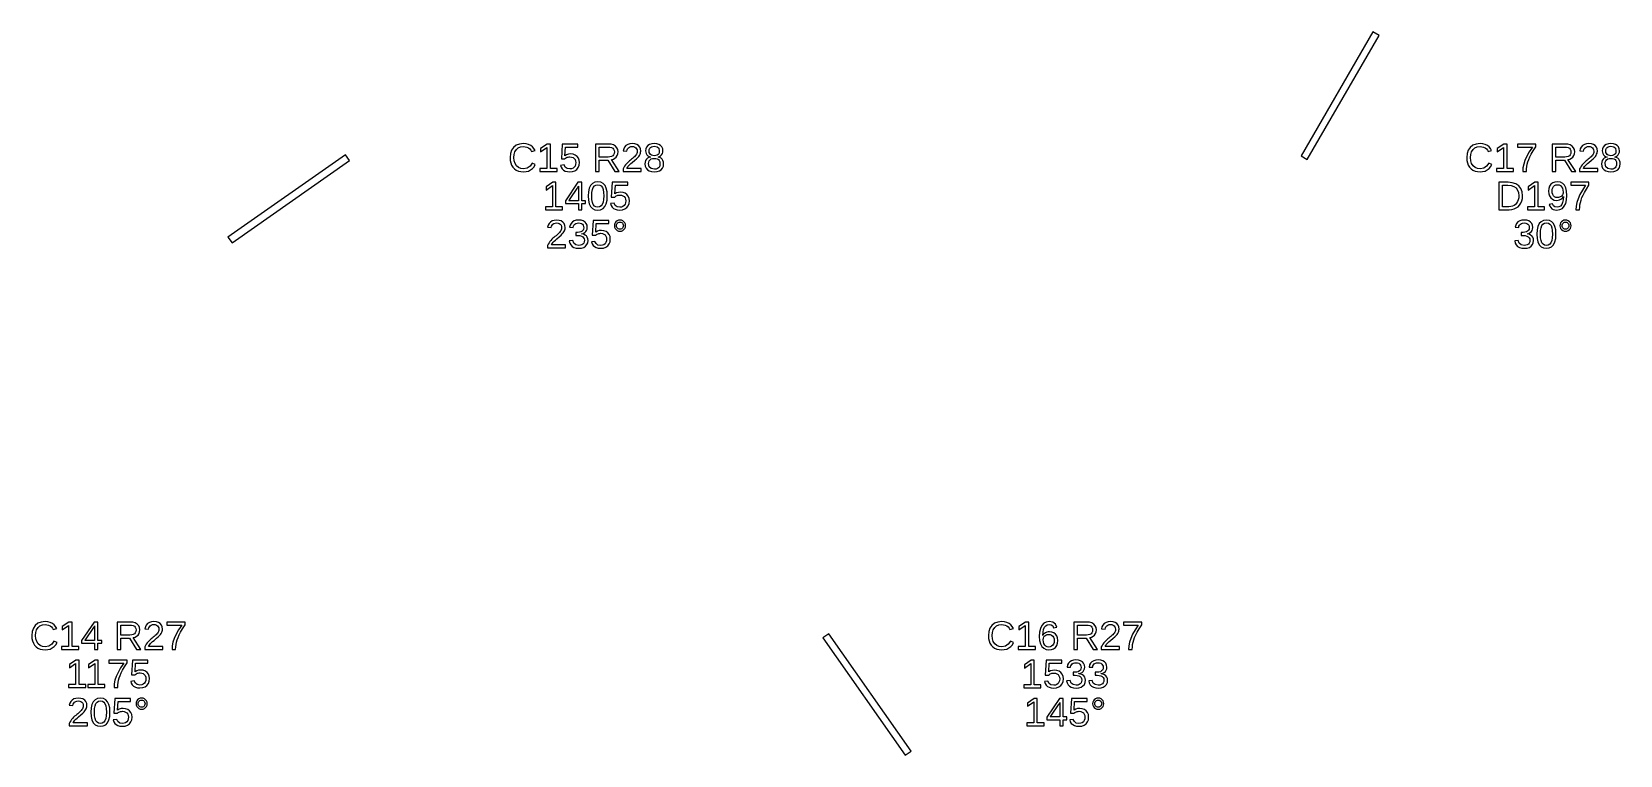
# Model space of a CAD drawing. Extents: x 194 to 2890, y 45 to 1503.
# Drawn here: x 1558 to 1890.1, y 1150 to 1301.4 of the extents above; entities that cross this region are included whole.
import ezdxf

# ---------------------------------------------------------------- set-up
doc = ezdxf.new("R2010")
doc.units = 0
doc.layers.get('0').update_dxf_attribs({"linetype": 'CONTINUOUS'})

msp = doc.modelspace()

# ---------------------------------------------------------------- linework, layer by layer
for points in [[(1839.65, 1300.61), (1838.35, 1301.36), (1823.35, 1275.38), (1824.65, 1274.62)], [(1624.43, 1274.39), (1623.57, 1275.61), (1599, 1258.41), (1599.86, 1257.18)], [(1661.31, 1272.09), (1661.81, 1272.22), (1662.26, 1272.44), (1662.66, 1272.73), (1662.99, 1273.11), (1663.26, 1273.56), (1662.62, 1273.88), (1662.15, 1273.22), (1661.55, 1272.82), (1660.81, 1272.69), (1660.23, 1272.76), (1659.73, 1272.97), (1659.32, 1273.33), (1659.01, 1273.8), (1658.83, 1274.37), (1658.77, 1275.02), (1658.83, 1275.68), (1659, 1276.24), (1659.3, 1276.7), (1659.7, 1277.04), (1660.19, 1277.25), (1660.78, 1277.32), (1661.16, 1277.29), (1661.51, 1277.2), (1661.83, 1277.05), (1662.09, 1276.85), (1662.31, 1276.59), (1662.47, 1276.29), (1663.2, 1276.53), (1662.97, 1276.96), (1662.67, 1277.31), (1662.3, 1277.59), (1661.86, 1277.79), (1661.35, 1277.91), (1660.77, 1277.95), (1659.96, 1277.86), (1659.28, 1277.6), (1658.72, 1277.17), (1658.31, 1276.59), (1658.06, 1275.87), (1657.98, 1275.02), (1658.02, 1274.44), (1658.13, 1273.91), (1658.31, 1273.44), (1658.56, 1273.03), (1658.89, 1272.68), (1659.27, 1272.41), (1659.72, 1272.21), (1660.22, 1272.09), (1660.77, 1272.05)], [(1667.8, 1272.75), (1666.41, 1272.75), (1666.41, 1277.86), (1665.73, 1277.86), (1664.37, 1276.93), (1664.37, 1276.24), (1665.67, 1277.16), (1665.67, 1272.75), (1664.21, 1272.75), (1664.21, 1272.13), (1667.8, 1272.13)], [(1671.05, 1272.11), (1671.55, 1272.28), (1671.95, 1272.57), (1672.25, 1272.96), (1672.43, 1273.44), (1672.49, 1274), (1672.44, 1274.5), (1672.27, 1274.93), (1671.99, 1275.29), (1671.62, 1275.57), (1671.17, 1275.73), (1670.64, 1275.79), (1670.19, 1275.75), (1669.8, 1275.63), (1669.46, 1275.42), (1669.57, 1277.24), (1672.16, 1277.24), (1672.16, 1277.86), (1668.9, 1277.86), (1668.71, 1274.78), (1669.42, 1274.78), (1669.6, 1274.92), (1669.77, 1275.02), (1669.94, 1275.1), (1670.11, 1275.15), (1670.3, 1275.18), (1670.49, 1275.19), (1670.84, 1275.15), (1671.15, 1275.04), (1671.4, 1274.86), (1671.58, 1274.61), (1671.69, 1274.32), (1671.73, 1273.98), (1671.69, 1273.6), (1671.58, 1273.27), (1671.4, 1273), (1671.15, 1272.81), (1670.84, 1272.69), (1670.47, 1272.65), (1669.91, 1272.74), (1669.52, 1273.03), (1669.28, 1273.5), (1668.54, 1273.41), (1668.67, 1273.01), (1668.88, 1272.67), (1669.16, 1272.4), (1669.53, 1272.21), (1669.96, 1272.09), (1670.46, 1272.05)], [(1676.62, 1274.51), (1678.4, 1274.51), (1679.89, 1272.13), (1680.79, 1272.13), (1679.16, 1274.6), (1679.57, 1274.71), (1679.91, 1274.9), (1680.19, 1275.15), (1680.4, 1275.46), (1680.52, 1275.82), (1680.56, 1276.22), (1680.5, 1276.7), (1680.33, 1277.1), (1680.03, 1277.43), (1679.63, 1277.67), (1679.14, 1277.82), (1678.54, 1277.86), (1675.84, 1277.86), (1675.84, 1272.13), (1676.62, 1272.13)], [(1676.62, 1275.13), (1676.62, 1277.24), (1678.46, 1277.24), (1678.85, 1277.21), (1679.18, 1277.13), (1679.44, 1276.98), (1679.63, 1276.78), (1679.74, 1276.52), (1679.78, 1276.22), (1679.74, 1275.9), (1679.63, 1275.63), (1679.44, 1275.41), (1679.19, 1275.25), (1678.87, 1275.16), (1678.49, 1275.13)], [(1685.39, 1272.75), (1682.4, 1272.75), (1682.5, 1272.95), (1682.63, 1273.14), (1682.8, 1273.35), (1683, 1273.56), (1683.25, 1273.79), (1683.54, 1274.04), (1684.05, 1274.46), (1684.43, 1274.8), (1684.7, 1275.06), (1684.88, 1275.28), (1685.03, 1275.5), (1685.15, 1275.72), (1685.23, 1275.94), (1685.28, 1276.16), (1685.3, 1276.38), (1685.25, 1276.84), (1685.09, 1277.23), (1684.84, 1277.54), (1684.48, 1277.77), (1684.04, 1277.9), (1683.5, 1277.95), (1683.01, 1277.9), (1682.58, 1277.77), (1682.21, 1277.54), (1681.92, 1277.24), (1681.73, 1276.88), (1681.63, 1276.45), (1682.38, 1276.38), (1682.44, 1276.66), (1682.56, 1276.9), (1682.73, 1277.09), (1682.95, 1277.23), (1683.21, 1277.32), (1683.5, 1277.35), (1683.81, 1277.32), (1684.06, 1277.23), (1684.27, 1277.09), (1684.43, 1276.89), (1684.52, 1276.65), (1684.55, 1276.35), (1684.53, 1276.13), (1684.48, 1275.92), (1684.39, 1275.73), (1684.27, 1275.55), (1684.13, 1275.37), (1683.97, 1275.2), (1683.79, 1275.03), (1683.59, 1274.86), (1683.38, 1274.69), (1683.17, 1274.52), (1682.95, 1274.34), (1682.73, 1274.15), (1682.51, 1273.94), (1682.3, 1273.72), (1682.1, 1273.49), (1681.91, 1273.23), (1681.74, 1272.95), (1681.59, 1272.65), (1681.59, 1272.13), (1685.39, 1272.13)], [(1688.71, 1272.1), (1689.19, 1272.25), (1689.58, 1272.49), (1689.86, 1272.83), (1690.03, 1273.24), (1690.08, 1273.73), (1690.05, 1274.09), (1689.95, 1274.4), (1689.78, 1274.67), (1689.55, 1274.89), (1689.26, 1275.05), (1688.92, 1275.14), (1688.92, 1275.15), (1689.22, 1275.25), (1689.46, 1275.4), (1689.67, 1275.61), (1689.82, 1275.87), (1689.91, 1276.16), (1689.94, 1276.47), (1689.89, 1276.89), (1689.72, 1277.25), (1689.45, 1277.55), (1689.08, 1277.77), (1688.64, 1277.91), (1688.11, 1277.95), (1687.6, 1277.9), (1687.16, 1277.77), (1686.8, 1277.54), (1686.52, 1277.24), (1686.36, 1276.89), (1686.31, 1276.48), (1686.34, 1276.17), (1686.43, 1275.88), (1686.58, 1275.62), (1686.78, 1275.41), (1687.03, 1275.25), (1687.32, 1275.15), (1687.32, 1275.13), (1687, 1275.04), (1686.73, 1274.89), (1686.49, 1274.67), (1686.32, 1274.39), (1686.21, 1274.08), (1686.17, 1273.72), (1686.23, 1273.23), (1686.4, 1272.82), (1686.69, 1272.49), (1687.08, 1272.24), (1687.56, 1272.1), (1688.13, 1272.05)], [(1687.81, 1275.45), (1687.55, 1275.54), (1687.33, 1275.68), (1687.18, 1275.88), (1687.09, 1276.13), (1687.06, 1276.43), (1687.09, 1276.73), (1687.18, 1276.97), (1687.33, 1277.16), (1687.53, 1277.3), (1687.8, 1277.38), (1688.11, 1277.4), (1688.71, 1277.3), (1689.06, 1276.97), (1689.18, 1276.43), (1689.15, 1276.11), (1689.06, 1275.85), (1688.91, 1275.66), (1688.7, 1275.53), (1688.44, 1275.45), (1688.12, 1275.42)], [(1861.31, 1272.09), (1861.81, 1272.22), (1862.26, 1272.44), (1862.66, 1272.73), (1862.99, 1273.11), (1863.26, 1273.56), (1862.62, 1273.88), (1862.15, 1273.22), (1861.55, 1272.82), (1860.81, 1272.69), (1860.23, 1272.76), (1859.73, 1272.97), (1859.32, 1273.33), (1859.01, 1273.8), (1858.83, 1274.37), (1858.77, 1275.02), (1858.83, 1275.68), (1859, 1276.24), (1859.3, 1276.7), (1859.7, 1277.04), (1860.19, 1277.25), (1860.78, 1277.32), (1861.16, 1277.29), (1861.51, 1277.2), (1861.83, 1277.05), (1862.09, 1276.85), (1862.31, 1276.59), (1862.47, 1276.29), (1863.2, 1276.53), (1862.97, 1276.96), (1862.67, 1277.31), (1862.3, 1277.59), (1861.86, 1277.79), (1861.35, 1277.91), (1860.77, 1277.95), (1859.96, 1277.86), (1859.28, 1277.6), (1858.72, 1277.17), (1858.31, 1276.59), (1858.06, 1275.87), (1857.98, 1275.02), (1858.02, 1274.44), (1858.13, 1273.91), (1858.31, 1273.44), (1858.56, 1273.03), (1858.89, 1272.68), (1859.27, 1272.41), (1859.72, 1272.21), (1860.22, 1272.09), (1860.77, 1272.05)], [(1867.8, 1272.75), (1866.41, 1272.75), (1866.41, 1277.86), (1865.73, 1277.86), (1864.37, 1276.93), (1864.37, 1276.24), (1865.67, 1277.16), (1865.67, 1272.75), (1864.21, 1272.75), (1864.21, 1272.13), (1867.8, 1272.13)], [(1870.48, 1272.65), (1870.54, 1273.17), (1870.64, 1273.67), (1870.78, 1274.16), (1870.96, 1274.66), (1871.18, 1275.17), (1871.48, 1275.74), (1871.89, 1276.44), (1872.42, 1277.27), (1872.42, 1277.86), (1868.63, 1277.86), (1868.63, 1277.24), (1871.72, 1277.24), (1871.06, 1276.23), (1870.54, 1275.3), (1870.16, 1274.44), (1869.9, 1273.65), (1869.74, 1272.88), (1869.69, 1272.13), (1870.46, 1272.13)], [(1876.62, 1274.51), (1878.4, 1274.51), (1879.89, 1272.13), (1880.79, 1272.13), (1879.16, 1274.6), (1879.57, 1274.71), (1879.91, 1274.9), (1880.19, 1275.15), (1880.4, 1275.46), (1880.52, 1275.82), (1880.56, 1276.22), (1880.5, 1276.7), (1880.33, 1277.1), (1880.03, 1277.43), (1879.63, 1277.67), (1879.14, 1277.82), (1878.54, 1277.86), (1875.84, 1277.86), (1875.84, 1272.13), (1876.62, 1272.13)], [(1876.62, 1275.13), (1876.62, 1277.24), (1878.46, 1277.24), (1878.85, 1277.21), (1879.18, 1277.13), (1879.44, 1276.98), (1879.63, 1276.78), (1879.74, 1276.52), (1879.78, 1276.22), (1879.74, 1275.9), (1879.63, 1275.63), (1879.44, 1275.41), (1879.19, 1275.25), (1878.87, 1275.16), (1878.49, 1275.13)], [(1885.39, 1272.75), (1882.4, 1272.75), (1882.5, 1272.95), (1882.63, 1273.14), (1882.8, 1273.35), (1883, 1273.56), (1883.25, 1273.79), (1883.54, 1274.04), (1884.05, 1274.46), (1884.43, 1274.8), (1884.7, 1275.06), (1884.88, 1275.28), (1885.03, 1275.5), (1885.15, 1275.72), (1885.23, 1275.94), (1885.28, 1276.16), (1885.3, 1276.38), (1885.25, 1276.84), (1885.09, 1277.23), (1884.84, 1277.54), (1884.48, 1277.77), (1884.04, 1277.9), (1883.5, 1277.95), (1883.01, 1277.9), (1882.58, 1277.77), (1882.21, 1277.54), (1881.92, 1277.24), (1881.73, 1276.88), (1881.63, 1276.45), (1882.38, 1276.38), (1882.44, 1276.66), (1882.56, 1276.9), (1882.73, 1277.09), (1882.95, 1277.23), (1883.21, 1277.32), (1883.5, 1277.35), (1883.81, 1277.32), (1884.06, 1277.23), (1884.27, 1277.09), (1884.43, 1276.89), (1884.52, 1276.65), (1884.55, 1276.35), (1884.53, 1276.13), (1884.48, 1275.92), (1884.39, 1275.73), (1884.27, 1275.55), (1884.13, 1275.37), (1883.97, 1275.2), (1883.79, 1275.03), (1883.59, 1274.86), (1883.38, 1274.69), (1883.17, 1274.52), (1882.95, 1274.34), (1882.73, 1274.15), (1882.51, 1273.94), (1882.3, 1273.72), (1882.1, 1273.49), (1881.91, 1273.23), (1881.74, 1272.95), (1881.59, 1272.65), (1881.59, 1272.13), (1885.39, 1272.13)], [(1888.71, 1272.1), (1889.19, 1272.25), (1889.58, 1272.49), (1889.86, 1272.83), (1890.03, 1273.24), (1890.08, 1273.73), (1890.05, 1274.09), (1889.95, 1274.4), (1889.78, 1274.67), (1889.55, 1274.89), (1889.26, 1275.05), (1888.92, 1275.14), (1888.92, 1275.15), (1889.22, 1275.25), (1889.46, 1275.4), (1889.67, 1275.61), (1889.82, 1275.87), (1889.91, 1276.16), (1889.94, 1276.47), (1889.89, 1276.89), (1889.72, 1277.25), (1889.45, 1277.55), (1889.08, 1277.77), (1888.64, 1277.91), (1888.11, 1277.95), (1887.6, 1277.9), (1887.16, 1277.77), (1886.8, 1277.54), (1886.52, 1277.24), (1886.36, 1276.89), (1886.31, 1276.48), (1886.34, 1276.17), (1886.43, 1275.88), (1886.58, 1275.62), (1886.78, 1275.41), (1887.03, 1275.25), (1887.32, 1275.15), (1887.32, 1275.13), (1887, 1275.04), (1886.73, 1274.89), (1886.49, 1274.67), (1886.32, 1274.39), (1886.21, 1274.08), (1886.17, 1273.72), (1886.23, 1273.23), (1886.4, 1272.82), (1886.69, 1272.49), (1887.08, 1272.24), (1887.56, 1272.1), (1888.13, 1272.05)], [(1887.81, 1275.45), (1887.55, 1275.54), (1887.33, 1275.68), (1887.18, 1275.88), (1887.09, 1276.13), (1887.06, 1276.43), (1887.09, 1276.73), (1887.18, 1276.97), (1887.33, 1277.16), (1887.53, 1277.3), (1887.8, 1277.38), (1888.11, 1277.4), (1888.71, 1277.3), (1889.06, 1276.97), (1889.18, 1276.43), (1889.15, 1276.11), (1889.06, 1275.85), (1888.91, 1275.66), (1888.7, 1275.53), (1888.44, 1275.45), (1888.12, 1275.42)], [(1687.47, 1272.73), (1687.06, 1273.13), (1686.93, 1273.78), (1686.96, 1274.1), (1687.07, 1274.36), (1687.24, 1274.58), (1687.48, 1274.74), (1687.77, 1274.84), (1688.11, 1274.87), (1688.47, 1274.84), (1688.76, 1274.75), (1689, 1274.6), (1689.18, 1274.39), (1689.29, 1274.13), (1689.32, 1273.8), (1689.29, 1273.42), (1689.19, 1273.12), (1689.03, 1272.89), (1688.8, 1272.73), (1688.5, 1272.63), (1688.14, 1272.6)], [(1887.47, 1272.73), (1887.06, 1273.13), (1886.93, 1273.78), (1886.96, 1274.1), (1887.07, 1274.36), (1887.24, 1274.58), (1887.48, 1274.74), (1887.77, 1274.84), (1888.11, 1274.87), (1888.47, 1274.84), (1888.76, 1274.75), (1889, 1274.6), (1889.18, 1274.39), (1889.29, 1274.13), (1889.32, 1273.8), (1889.29, 1273.42), (1889.19, 1273.12), (1889.03, 1272.89), (1888.8, 1272.73), (1888.5, 1272.63), (1888.14, 1272.6)], [(1668.96, 1264.75), (1667.56, 1264.75), (1667.56, 1269.86), (1666.89, 1269.86), (1665.53, 1268.93), (1665.53, 1268.24), (1666.83, 1269.16), (1666.83, 1264.75), (1665.37, 1264.75), (1665.37, 1264.13), (1668.96, 1264.13)], [(1672.95, 1265.43), (1673.76, 1265.43), (1673.76, 1266.01), (1672.95, 1266.01), (1672.95, 1269.86), (1672.18, 1269.86), (1669.56, 1266), (1669.56, 1265.43), (1672.26, 1265.43), (1672.26, 1264.13), (1672.95, 1264.13)], [(1670.23, 1266.01), (1670.3, 1266.09), (1670.52, 1266.39), (1671.99, 1268.55), (1672.03, 1268.62), (1672.08, 1268.71), (1672.14, 1268.82), (1672.2, 1268.93), (1672.24, 1269), (1672.26, 1269.04), (1672.26, 1266.01)], [(1676.91, 1264.13), (1677.41, 1264.39), (1677.8, 1264.81), (1678.08, 1265.39), (1678.25, 1266.12), (1678.31, 1267), (1678.26, 1267.89), (1678.09, 1268.63), (1677.83, 1269.21), (1677.45, 1269.62), (1676.95, 1269.87), (1676.33, 1269.95), (1675.7, 1269.87), (1675.19, 1269.62), (1674.81, 1269.21), (1674.54, 1268.64), (1674.38, 1267.9), (1674.33, 1267), (1674.38, 1266.11), (1674.55, 1265.38), (1674.82, 1264.8), (1675.21, 1264.38), (1675.7, 1264.13), (1676.31, 1264.05)], [(1675.92, 1264.71), (1675.6, 1264.9), (1675.37, 1265.21), (1675.2, 1265.66), (1675.1, 1266.26), (1675.07, 1267), (1675.1, 1267.76), (1675.2, 1268.36), (1675.36, 1268.81), (1675.6, 1269.11), (1675.92, 1269.29), (1676.33, 1269.36), (1676.73, 1269.29), (1677.04, 1269.11), (1677.28, 1268.8), (1677.44, 1268.35), (1677.53, 1267.75), (1677.56, 1267), (1677.53, 1266.27), (1677.43, 1265.68), (1677.26, 1265.23), (1677.02, 1264.91), (1676.71, 1264.71), (1676.32, 1264.65)], [(1681.48, 1264.11), (1681.97, 1264.28), (1682.38, 1264.57), (1682.68, 1264.96), (1682.86, 1265.44), (1682.92, 1266), (1682.86, 1266.5), (1682.7, 1266.93), (1682.42, 1267.29), (1682.04, 1267.57), (1681.59, 1267.73), (1681.07, 1267.79), (1680.62, 1267.75), (1680.23, 1267.63), (1679.88, 1267.42), (1679.99, 1269.24), (1682.59, 1269.24), (1682.59, 1269.86), (1679.33, 1269.86), (1679.14, 1266.78), (1679.85, 1266.78), (1680.02, 1266.92), (1680.19, 1267.02), (1680.36, 1267.1), (1680.54, 1267.15), (1680.72, 1267.18), (1680.92, 1267.19), (1681.27, 1267.15), (1681.57, 1267.04), (1681.82, 1266.86), (1682.01, 1266.61), (1682.12, 1266.32), (1682.16, 1265.98), (1682.12, 1265.6), (1682.01, 1265.27), (1681.82, 1265), (1681.57, 1264.81), (1681.27, 1264.69), (1680.9, 1264.65), (1680.34, 1264.74), (1679.94, 1265.03), (1679.71, 1265.5), (1678.97, 1265.41), (1679.1, 1265.01), (1679.3, 1264.67), (1679.59, 1264.4), (1679.95, 1264.21), (1680.38, 1264.09), (1680.88, 1264.05)], [(1867.4, 1264.17), (1867.89, 1264.29), (1868.33, 1264.49), (1868.72, 1264.76), (1869.05, 1265.1), (1869.31, 1265.5), (1869.5, 1265.97), (1869.62, 1266.49), (1869.66, 1267.06), (1869.57, 1267.89), (1869.31, 1268.58), (1868.87, 1269.13), (1868.27, 1269.54), (1867.52, 1269.78), (1866.62, 1269.86), (1864.72, 1269.86), (1864.72, 1264.13), (1866.87, 1264.13)], [(1865.5, 1264.75), (1865.5, 1269.24), (1866.6, 1269.24), (1867.28, 1269.18), (1867.85, 1268.99), (1868.29, 1268.68), (1868.62, 1268.25), (1868.81, 1267.71), (1868.88, 1267.06), (1868.85, 1266.61), (1868.76, 1266.2), (1868.62, 1265.83), (1868.42, 1265.51), (1868.18, 1265.24), (1867.89, 1265.03), (1867.55, 1264.88), (1867.18, 1264.78), (1866.78, 1264.75)], [(1874.28, 1264.75), (1872.89, 1264.75), (1872.89, 1269.86), (1872.21, 1269.86), (1870.86, 1268.93), (1870.86, 1268.24), (1872.15, 1269.16), (1872.15, 1264.75), (1870.69, 1264.75), (1870.69, 1264.13), (1874.28, 1264.13)], [(1877.47, 1264.14), (1877.98, 1264.4), (1878.39, 1264.84), (1878.69, 1265.45), (1878.87, 1266.21), (1878.93, 1267.11), (1878.88, 1267.98), (1878.71, 1268.69), (1878.44, 1269.24), (1878.06, 1269.64), (1877.58, 1269.87), (1876.99, 1269.95), (1876.43, 1269.89), (1875.97, 1269.72), (1875.59, 1269.44), (1875.31, 1269.05), (1875.14, 1268.58), (1875.08, 1268.02), (1875.13, 1267.48), (1875.29, 1267.01), (1875.55, 1266.62), (1875.89, 1266.32), (1876.3, 1266.15), (1876.78, 1266.09), (1877.09, 1266.11), (1877.38, 1266.19), (1877.65, 1266.31), (1877.89, 1266.47), (1878.07, 1266.67), (1878.21, 1266.9), (1878.16, 1266.23), (1878.04, 1265.67), (1877.85, 1265.23), (1877.58, 1264.9), (1877.26, 1264.71), (1876.87, 1264.64), (1876.43, 1264.72), (1876.11, 1264.96), (1875.9, 1265.36), (1875.2, 1265.25), (1875.34, 1264.86), (1875.54, 1264.56), (1875.78, 1264.33), (1876.08, 1264.18), (1876.44, 1264.08), (1876.86, 1264.05)], [(1876.63, 1266.71), (1876.36, 1266.83), (1876.13, 1267.03), (1875.96, 1267.3), (1875.86, 1267.63), (1875.83, 1268.02), (1875.86, 1268.4), (1875.96, 1268.73), (1876.13, 1269), (1876.36, 1269.2), (1876.64, 1269.32), (1876.97, 1269.36), (1877.3, 1269.31), (1877.58, 1269.17), (1877.82, 1268.93), (1877.99, 1268.62), (1878.1, 1268.25), (1878.13, 1267.82), (1878.12, 1267.6), (1878.06, 1267.4), (1877.98, 1267.22), (1877.86, 1267.06), (1877.72, 1266.92), (1877.55, 1266.81), (1877.36, 1266.73), (1877.16, 1266.68), (1876.96, 1266.67)], [(1881.6, 1264.65), (1881.66, 1265.17), (1881.76, 1265.67), (1881.9, 1266.16), (1882.08, 1266.66), (1882.3, 1267.17), (1882.6, 1267.74), (1883.01, 1268.44), (1883.54, 1269.27), (1883.54, 1269.86), (1879.75, 1269.86), (1879.75, 1269.24), (1882.83, 1269.24), (1882.18, 1268.23), (1881.66, 1267.3), (1881.28, 1266.44), (1881.02, 1265.65), (1880.86, 1264.88), (1880.81, 1264.13), (1881.58, 1264.13)], [(1669.6, 1256.75), (1666.61, 1256.75), (1666.71, 1256.95), (1666.84, 1257.14), (1667.01, 1257.35), (1667.21, 1257.56), (1667.46, 1257.79), (1667.75, 1258.04), (1668.26, 1258.46), (1668.64, 1258.8), (1668.9, 1259.06), (1669.09, 1259.28), (1669.24, 1259.5), (1669.36, 1259.72), (1669.44, 1259.94), (1669.49, 1260.16), (1669.51, 1260.38), (1669.46, 1260.84), (1669.3, 1261.23), (1669.04, 1261.54), (1668.69, 1261.77), (1668.24, 1261.9), (1667.71, 1261.95), (1667.21, 1261.9), (1666.78, 1261.77), (1666.42, 1261.54), (1666.13, 1261.24), (1665.93, 1260.88), (1665.83, 1260.45), (1666.58, 1260.38), (1666.65, 1260.66), (1666.76, 1260.9), (1666.94, 1261.09), (1667.16, 1261.23), (1667.42, 1261.32), (1667.71, 1261.35), (1668.01, 1261.32), (1668.27, 1261.23), (1668.48, 1261.09), (1668.63, 1260.89), (1668.72, 1260.65), (1668.75, 1260.35), (1668.74, 1260.13), (1668.68, 1259.92), (1668.59, 1259.73), (1668.48, 1259.55), (1668.34, 1259.37), (1668.17, 1259.2), (1667.99, 1259.03), (1667.8, 1258.86), (1667.59, 1258.69), (1667.37, 1258.52), (1667.16, 1258.34), (1666.94, 1258.15), (1666.72, 1257.94), (1666.51, 1257.72), (1666.31, 1257.49), (1666.12, 1257.23), (1665.95, 1256.95), (1665.8, 1256.65), (1665.8, 1256.13), (1669.6, 1256.13)], [(1672.92, 1256.1), (1673.4, 1256.24), (1673.78, 1256.49), (1674.06, 1256.82), (1674.23, 1257.23), (1674.28, 1257.71), (1674.24, 1258.06), (1674.13, 1258.36), (1673.93, 1258.63), (1673.66, 1258.83), (1673.32, 1258.98), (1672.93, 1259.06), (1672.93, 1259.07), (1673.29, 1259.18), (1673.58, 1259.33), (1673.82, 1259.54), (1673.99, 1259.79), (1674.09, 1260.09), (1674.13, 1260.43), (1674.07, 1260.87), (1673.91, 1261.25), (1673.65, 1261.55), (1673.29, 1261.77), (1672.84, 1261.91), (1672.31, 1261.95), (1671.81, 1261.91), (1671.38, 1261.77), (1671.02, 1261.56), (1670.73, 1261.26), (1670.53, 1260.89), (1670.43, 1260.46), (1671.17, 1260.4), (1671.23, 1260.68), (1671.34, 1260.91), (1671.52, 1261.1), (1671.74, 1261.24), (1672, 1261.32), (1672.3, 1261.35), (1672.63, 1261.32), (1672.89, 1261.23), (1673.1, 1261.08), (1673.25, 1260.88), (1673.34, 1260.64), (1673.37, 1260.35), (1673.34, 1260.07), (1673.23, 1259.83), (1673.04, 1259.63), (1672.79, 1259.48), (1672.48, 1259.4), (1672.11, 1259.37), (1671.71, 1259.37), (1671.71, 1258.73), (1672.12, 1258.73), (1672.54, 1258.7), (1672.89, 1258.61), (1673.16, 1258.47), (1673.36, 1258.27), (1673.48, 1258.03), (1673.52, 1257.74), (1673.49, 1257.41), (1673.38, 1257.14), (1673.21, 1256.93), (1672.97, 1256.78), (1672.68, 1256.69), (1672.34, 1256.66), (1671.71, 1256.77), (1671.29, 1257.11), (1671.09, 1257.67), (1670.33, 1257.6), (1670.45, 1257.13), (1670.65, 1256.75), (1670.95, 1256.44), (1671.34, 1256.22), (1671.8, 1256.09), (1672.34, 1256.05)], [(1677.49, 1256.11), (1677.99, 1256.28), (1678.4, 1256.57), (1678.7, 1256.96), (1678.88, 1257.44), (1678.94, 1258), (1678.88, 1258.5), (1678.71, 1258.93), (1678.43, 1259.29), (1678.06, 1259.57), (1677.61, 1259.73), (1677.08, 1259.79), (1676.64, 1259.75), (1676.24, 1259.63), (1675.9, 1259.42), (1676.01, 1261.24), (1678.6, 1261.24), (1678.6, 1261.86), (1675.34, 1261.86), (1675.15, 1258.78), (1675.87, 1258.78), (1676.04, 1258.92), (1676.21, 1259.02), (1676.38, 1259.1), (1676.56, 1259.15), (1676.74, 1259.18), (1676.93, 1259.19), (1677.29, 1259.15), (1677.59, 1259.04), (1677.84, 1258.86), (1678.03, 1258.61), (1678.14, 1258.32), (1678.17, 1257.98), (1678.14, 1257.6), (1678.03, 1257.27), (1677.84, 1257), (1677.59, 1256.81), (1677.28, 1256.69), (1676.92, 1256.65), (1676.36, 1256.74), (1675.96, 1257.03), (1675.73, 1257.5), (1674.98, 1257.41), (1675.11, 1257.01), (1675.32, 1256.67), (1675.61, 1256.4), (1675.97, 1256.21), (1676.4, 1256.09), (1676.9, 1256.05)], [(1681.25, 1259.67), (1681.53, 1259.78), (1681.77, 1259.97), (1681.96, 1260.21), (1682.08, 1260.48), (1682.12, 1260.79), (1682.08, 1261.1), (1681.97, 1261.37), (1681.78, 1261.61), (1681.53, 1261.8), (1681.26, 1261.91), (1680.95, 1261.95), (1680.64, 1261.91), (1680.36, 1261.8), (1680.12, 1261.61), (1679.93, 1261.37), (1679.82, 1261.09), (1679.78, 1260.79), (1679.82, 1260.49), (1679.93, 1260.22), (1680.13, 1259.97), (1680.37, 1259.78), (1680.64, 1259.67), (1680.95, 1259.63)], [(1680.76, 1260.08), (1680.59, 1260.15), (1680.44, 1260.27), (1680.32, 1260.43), (1680.25, 1260.6), (1680.23, 1260.79), (1680.25, 1260.98), (1680.32, 1261.15), (1680.44, 1261.31), (1680.59, 1261.43), (1680.76, 1261.5), (1680.95, 1261.52), (1681.14, 1261.5), (1681.31, 1261.43), (1681.46, 1261.31), (1681.58, 1261.16), (1681.65, 1260.99), (1681.67, 1260.79), (1681.65, 1260.6), (1681.58, 1260.42), (1681.46, 1260.27), (1681.31, 1260.15), (1681.14, 1260.08), (1680.95, 1260.06)], [(1870.6, 1256.1), (1871.08, 1256.24), (1871.46, 1256.49), (1871.74, 1256.82), (1871.91, 1257.23), (1871.97, 1257.71), (1871.93, 1258.06), (1871.81, 1258.36), (1871.61, 1258.63), (1871.34, 1258.83), (1871.01, 1258.98), (1870.61, 1259.06), (1870.61, 1259.07), (1870.97, 1259.18), (1871.27, 1259.33), (1871.5, 1259.54), (1871.67, 1259.79), (1871.77, 1260.09), (1871.81, 1260.43), (1871.76, 1260.87), (1871.6, 1261.25), (1871.33, 1261.55), (1870.97, 1261.77), (1870.52, 1261.91), (1869.99, 1261.95), (1869.5, 1261.91), (1869.06, 1261.77), (1868.7, 1261.56), (1868.41, 1261.26), (1868.22, 1260.89), (1868.11, 1260.46), (1868.85, 1260.4), (1868.91, 1260.68), (1869.03, 1260.91), (1869.2, 1261.1), (1869.42, 1261.24), (1869.68, 1261.32), (1869.98, 1261.35), (1870.31, 1261.32), (1870.58, 1261.23), (1870.79, 1261.08), (1870.94, 1260.88), (1871.03, 1260.64), (1871.06, 1260.35), (1871.02, 1260.07), (1870.91, 1259.83), (1870.72, 1259.63), (1870.47, 1259.48), (1870.16, 1259.4), (1869.79, 1259.37), (1869.39, 1259.37), (1869.39, 1258.73), (1869.81, 1258.73), (1870.22, 1258.7), (1870.57, 1258.61), (1870.85, 1258.47), (1871.05, 1258.27), (1871.17, 1258.03), (1871.21, 1257.74), (1871.17, 1257.41), (1871.07, 1257.14), (1870.89, 1256.93), (1870.65, 1256.78), (1870.36, 1256.69), (1870.02, 1256.66), (1869.39, 1256.77), (1868.98, 1257.11), (1868.77, 1257.67), (1868.02, 1257.6), (1868.13, 1257.13), (1868.33, 1256.75), (1868.63, 1256.44), (1869.02, 1256.22), (1869.48, 1256.09), (1870.02, 1256.05)], [(1875.25, 1256.13), (1875.74, 1256.39), (1876.14, 1256.81), (1876.42, 1257.39), (1876.59, 1258.12), (1876.64, 1259), (1876.59, 1259.89), (1876.43, 1260.63), (1876.16, 1261.21), (1875.78, 1261.62), (1875.28, 1261.87), (1874.67, 1261.95), (1874.03, 1261.87), (1873.53, 1261.62), (1873.14, 1261.21), (1872.87, 1260.64), (1872.71, 1259.9), (1872.66, 1259), (1872.71, 1258.11), (1872.88, 1257.38), (1873.16, 1256.8), (1873.54, 1256.38), (1874.04, 1256.13), (1874.64, 1256.05)], [(1874.25, 1256.71), (1873.94, 1256.9), (1873.7, 1257.21), (1873.53, 1257.66), (1873.43, 1258.26), (1873.4, 1259), (1873.43, 1259.76), (1873.53, 1260.36), (1873.69, 1260.81), (1873.93, 1261.11), (1874.26, 1261.29), (1874.67, 1261.36), (1875.06, 1261.29), (1875.38, 1261.11), (1875.61, 1260.8), (1875.77, 1260.35), (1875.87, 1259.75), (1875.9, 1259), (1875.86, 1258.27), (1875.76, 1257.68), (1875.6, 1257.23), (1875.36, 1256.91), (1875.04, 1256.71), (1874.65, 1256.65)], [(1878.94, 1259.67), (1879.21, 1259.78), (1879.46, 1259.97), (1879.65, 1260.21), (1879.76, 1260.48), (1879.8, 1260.79), (1879.76, 1261.1), (1879.65, 1261.37), (1879.46, 1261.61), (1879.22, 1261.8), (1878.94, 1261.91), (1878.63, 1261.95), (1878.32, 1261.91), (1878.05, 1261.8), (1877.8, 1261.61), (1877.62, 1261.37), (1877.5, 1261.09), (1877.46, 1260.79), (1877.5, 1260.49), (1877.62, 1260.22), (1877.81, 1259.97), (1878.05, 1259.78), (1878.33, 1259.67), (1878.63, 1259.63)], [(1878.44, 1260.08), (1878.27, 1260.15), (1878.12, 1260.27), (1878, 1260.43), (1877.93, 1260.6), (1877.91, 1260.79), (1877.93, 1260.98), (1878, 1261.15), (1878.12, 1261.31), (1878.27, 1261.43), (1878.44, 1261.5), (1878.63, 1261.52), (1878.83, 1261.5), (1879, 1261.43), (1879.15, 1261.31), (1879.26, 1261.16), (1879.33, 1260.99), (1879.36, 1260.79), (1879.33, 1260.6), (1879.26, 1260.42), (1879.15, 1260.27), (1878.99, 1260.15), (1878.82, 1260.08), (1878.63, 1260.06)], [(1561.31, 1172.09), (1561.81, 1172.22), (1562.26, 1172.44), (1562.66, 1172.73), (1562.99, 1173.11), (1563.26, 1173.56), (1562.62, 1173.88), (1562.15, 1173.22), (1561.55, 1172.82), (1560.81, 1172.69), (1560.23, 1172.76), (1559.73, 1172.97), (1559.32, 1173.33), (1559.01, 1173.8), (1558.83, 1174.37), (1558.77, 1175.02), (1558.83, 1175.68), (1559, 1176.24), (1559.3, 1176.7), (1559.7, 1177.04), (1560.19, 1177.25), (1560.78, 1177.32), (1561.16, 1177.29), (1561.51, 1177.2), (1561.83, 1177.05), (1562.09, 1176.85), (1562.31, 1176.59), (1562.47, 1176.29), (1563.2, 1176.53), (1562.97, 1176.96), (1562.67, 1177.31), (1562.3, 1177.59), (1561.86, 1177.79), (1561.35, 1177.91), (1560.77, 1177.95), (1559.96, 1177.86), (1559.28, 1177.6), (1558.72, 1177.17), (1558.31, 1176.59), (1558.06, 1175.87), (1557.98, 1175.02), (1558.02, 1174.44), (1558.13, 1173.91), (1558.31, 1173.44), (1558.56, 1173.03), (1558.89, 1172.68), (1559.27, 1172.41), (1559.72, 1172.21), (1560.22, 1172.09), (1560.77, 1172.05)], [(1567.8, 1172.75), (1566.41, 1172.75), (1566.41, 1177.86), (1565.73, 1177.86), (1564.37, 1176.93), (1564.37, 1176.24), (1565.67, 1177.16), (1565.67, 1172.75), (1564.21, 1172.75), (1564.21, 1172.13), (1567.8, 1172.13)], [(1571.79, 1173.43), (1572.6, 1173.43), (1572.6, 1174.01), (1571.79, 1174.01), (1571.79, 1177.86), (1571.02, 1177.86), (1568.4, 1174), (1568.4, 1173.43), (1571.1, 1173.43), (1571.1, 1172.13), (1571.79, 1172.13)], [(1569.07, 1174.01), (1569.14, 1174.09), (1569.36, 1174.39), (1570.83, 1176.55), (1570.87, 1176.62), (1570.92, 1176.71), (1570.99, 1176.82), (1571.05, 1176.93), (1571.08, 1177), (1571.1, 1177.04), (1571.1, 1174.01)], [(1576.62, 1174.51), (1578.4, 1174.51), (1579.89, 1172.13), (1580.79, 1172.13), (1579.16, 1174.6), (1579.57, 1174.71), (1579.91, 1174.9), (1580.19, 1175.15), (1580.4, 1175.46), (1580.52, 1175.82), (1580.56, 1176.22), (1580.5, 1176.7), (1580.33, 1177.1), (1580.03, 1177.43), (1579.63, 1177.67), (1579.14, 1177.82), (1578.54, 1177.86), (1575.84, 1177.86), (1575.84, 1172.13), (1576.62, 1172.13)], [(1576.62, 1175.13), (1576.62, 1177.24), (1578.46, 1177.24), (1578.85, 1177.21), (1579.18, 1177.13), (1579.44, 1176.98), (1579.63, 1176.78), (1579.74, 1176.52), (1579.78, 1176.22), (1579.74, 1175.9), (1579.63, 1175.63), (1579.44, 1175.41), (1579.19, 1175.25), (1578.87, 1175.16), (1578.49, 1175.13)], [(1585.39, 1172.75), (1582.4, 1172.75), (1582.5, 1172.95), (1582.63, 1173.14), (1582.8, 1173.35), (1583, 1173.56), (1583.25, 1173.79), (1583.54, 1174.04), (1584.05, 1174.46), (1584.43, 1174.8), (1584.7, 1175.06), (1584.88, 1175.28), (1585.03, 1175.5), (1585.15, 1175.72), (1585.23, 1175.94), (1585.28, 1176.16), (1585.3, 1176.38), (1585.25, 1176.84), (1585.09, 1177.23), (1584.84, 1177.54), (1584.48, 1177.77), (1584.04, 1177.9), (1583.5, 1177.95), (1583.01, 1177.9), (1582.58, 1177.77), (1582.21, 1177.54), (1581.92, 1177.24), (1581.73, 1176.88), (1581.63, 1176.45), (1582.38, 1176.38), (1582.44, 1176.66), (1582.56, 1176.9), (1582.73, 1177.09), (1582.95, 1177.23), (1583.21, 1177.32), (1583.5, 1177.35), (1583.81, 1177.32), (1584.06, 1177.23), (1584.27, 1177.09), (1584.43, 1176.89), (1584.52, 1176.65), (1584.55, 1176.35), (1584.53, 1176.13), (1584.48, 1175.92), (1584.39, 1175.73), (1584.27, 1175.55), (1584.13, 1175.37), (1583.97, 1175.2), (1583.79, 1175.03), (1583.59, 1174.86), (1583.38, 1174.69), (1583.17, 1174.52), (1582.95, 1174.34), (1582.73, 1174.15), (1582.51, 1173.94), (1582.3, 1173.72), (1582.1, 1173.49), (1581.91, 1173.23), (1581.74, 1172.95), (1581.59, 1172.65), (1581.59, 1172.13), (1585.39, 1172.13)], [(1588.08, 1172.65), (1588.14, 1173.17), (1588.24, 1173.67), (1588.38, 1174.16), (1588.56, 1174.66), (1588.78, 1175.17), (1589.08, 1175.74), (1589.5, 1176.44), (1590.03, 1177.27), (1590.03, 1177.86), (1586.24, 1177.86), (1586.24, 1177.24), (1589.32, 1177.24), (1588.66, 1176.23), (1588.14, 1175.3), (1587.76, 1174.44), (1587.5, 1173.65), (1587.35, 1172.88), (1587.3, 1172.13), (1588.06, 1172.13)], [(1761.31, 1172.09), (1761.81, 1172.22), (1762.26, 1172.44), (1762.66, 1172.73), (1762.99, 1173.11), (1763.26, 1173.56), (1762.62, 1173.88), (1762.15, 1173.22), (1761.55, 1172.82), (1760.81, 1172.69), (1760.23, 1172.76), (1759.73, 1172.97), (1759.32, 1173.33), (1759.01, 1173.8), (1758.83, 1174.37), (1758.77, 1175.02), (1758.83, 1175.68), (1759, 1176.24), (1759.3, 1176.7), (1759.7, 1177.04), (1760.19, 1177.25), (1760.78, 1177.32), (1761.16, 1177.29), (1761.51, 1177.2), (1761.83, 1177.05), (1762.09, 1176.85), (1762.31, 1176.59), (1762.47, 1176.29), (1763.2, 1176.53), (1762.97, 1176.96), (1762.67, 1177.31), (1762.3, 1177.59), (1761.86, 1177.79), (1761.35, 1177.91), (1760.77, 1177.95), (1759.96, 1177.86), (1759.28, 1177.6), (1758.72, 1177.17), (1758.31, 1176.59), (1758.06, 1175.87), (1757.98, 1175.02), (1758.02, 1174.44), (1758.13, 1173.91), (1758.31, 1173.44), (1758.56, 1173.03), (1758.89, 1172.68), (1759.27, 1172.41), (1759.72, 1172.21), (1760.22, 1172.09), (1760.77, 1172.05)], [(1767.8, 1172.75), (1766.41, 1172.75), (1766.41, 1177.86), (1765.73, 1177.86), (1764.37, 1176.93), (1764.37, 1176.24), (1765.67, 1177.16), (1765.67, 1172.75), (1764.21, 1172.75), (1764.21, 1172.13), (1767.8, 1172.13)], [(1771.16, 1172.11), (1771.61, 1172.28), (1771.98, 1172.57), (1772.26, 1172.97), (1772.42, 1173.44), (1772.48, 1174.01), (1772.42, 1174.53), (1772.27, 1174.97), (1772.01, 1175.34), (1771.66, 1175.62), (1771.24, 1175.78), (1770.75, 1175.84), (1770.45, 1175.82), (1770.17, 1175.75), (1769.92, 1175.64), (1769.7, 1175.5), (1769.51, 1175.31), (1769.36, 1175.08), (1769.4, 1175.76), (1769.51, 1176.32), (1769.7, 1176.77), (1769.96, 1177.1), (1770.29, 1177.29), (1770.67, 1177.36), (1771.1, 1177.28), (1771.42, 1177.04), (1771.62, 1176.66), (1772.32, 1176.78), (1771.99, 1177.43), (1771.44, 1177.82), (1770.68, 1177.95), (1770.08, 1177.86), (1769.57, 1177.6), (1769.16, 1177.15), (1768.87, 1176.54), (1768.69, 1175.78), (1768.63, 1174.87), (1768.69, 1174.02), (1768.86, 1173.32), (1769.14, 1172.77), (1769.54, 1172.37), (1770.03, 1172.13), (1770.62, 1172.05)], [(1776.62, 1174.51), (1778.4, 1174.51), (1779.89, 1172.13), (1780.79, 1172.13), (1779.16, 1174.6), (1779.57, 1174.71), (1779.91, 1174.9), (1780.19, 1175.15), (1780.4, 1175.46), (1780.52, 1175.82), (1780.56, 1176.22), (1780.5, 1176.7), (1780.33, 1177.1), (1780.03, 1177.43), (1779.63, 1177.67), (1779.14, 1177.82), (1778.54, 1177.86), (1775.84, 1177.86), (1775.84, 1172.13), (1776.62, 1172.13)], [(1776.62, 1175.13), (1776.62, 1177.24), (1778.46, 1177.24), (1778.85, 1177.21), (1779.18, 1177.13), (1779.44, 1176.98), (1779.63, 1176.78), (1779.74, 1176.52), (1779.78, 1176.22), (1779.74, 1175.9), (1779.63, 1175.63), (1779.44, 1175.41), (1779.19, 1175.25), (1778.87, 1175.16), (1778.49, 1175.13)], [(1785.39, 1172.75), (1782.4, 1172.75), (1782.5, 1172.95), (1782.63, 1173.14), (1782.8, 1173.35), (1783, 1173.56), (1783.25, 1173.79), (1783.54, 1174.04), (1784.05, 1174.46), (1784.43, 1174.8), (1784.7, 1175.06), (1784.88, 1175.28), (1785.03, 1175.5), (1785.15, 1175.72), (1785.23, 1175.94), (1785.28, 1176.16), (1785.3, 1176.38), (1785.25, 1176.84), (1785.09, 1177.23), (1784.84, 1177.54), (1784.48, 1177.77), (1784.04, 1177.9), (1783.5, 1177.95), (1783.01, 1177.9), (1782.58, 1177.77), (1782.21, 1177.54), (1781.92, 1177.24), (1781.73, 1176.88), (1781.63, 1176.45), (1782.38, 1176.38), (1782.44, 1176.66), (1782.56, 1176.9), (1782.73, 1177.09), (1782.95, 1177.23), (1783.21, 1177.32), (1783.5, 1177.35), (1783.81, 1177.32), (1784.06, 1177.23), (1784.27, 1177.09), (1784.43, 1176.89), (1784.52, 1176.65), (1784.55, 1176.35), (1784.53, 1176.13), (1784.48, 1175.92), (1784.39, 1175.73), (1784.27, 1175.55), (1784.13, 1175.37), (1783.97, 1175.2), (1783.79, 1175.03), (1783.59, 1174.86), (1783.38, 1174.69), (1783.17, 1174.52), (1782.95, 1174.34), (1782.73, 1174.15), (1782.51, 1173.94), (1782.3, 1173.72), (1782.1, 1173.49), (1781.91, 1173.23), (1781.74, 1172.95), (1781.59, 1172.65), (1781.59, 1172.13), (1785.39, 1172.13)], [(1788.08, 1172.65), (1788.14, 1173.17), (1788.24, 1173.67), (1788.38, 1174.16), (1788.56, 1174.66), (1788.78, 1175.17), (1789.08, 1175.74), (1789.5, 1176.44), (1790.03, 1177.27), (1790.03, 1177.86), (1786.24, 1177.86), (1786.24, 1177.24), (1789.32, 1177.24), (1788.66, 1176.23), (1788.14, 1175.3), (1787.76, 1174.44), (1787.5, 1173.65), (1787.35, 1172.88), (1787.3, 1172.13), (1788.06, 1172.13)], [(1741.82, 1150.86), (1724.61, 1175.43), (1723.39, 1174.57), (1740.59, 1150)], [(1770.28, 1172.69), (1770, 1172.83), (1769.76, 1173.06), (1769.58, 1173.37), (1769.47, 1173.73), (1769.43, 1174.15), (1769.47, 1174.47), (1769.57, 1174.75), (1769.75, 1174.97), (1769.98, 1175.14), (1770.26, 1175.24), (1770.58, 1175.27), (1770.91, 1175.24), (1771.2, 1175.12), (1771.43, 1174.93), (1771.6, 1174.68), (1771.7, 1174.36), (1771.73, 1173.97), (1771.7, 1173.59), (1771.6, 1173.26), (1771.43, 1173), (1771.2, 1172.8), (1770.93, 1172.68), (1770.6, 1172.64)], [(1569.27, 1164.8), (1567.87, 1164.8), (1567.87, 1169.91), (1567.2, 1169.91), (1565.84, 1168.98), (1565.84, 1168.29), (1567.14, 1169.21), (1567.14, 1164.8), (1565.67, 1164.8), (1565.67, 1164.18), (1569.27, 1164.18)], [(1573.28, 1164.8), (1571.89, 1164.8), (1571.89, 1169.91), (1571.21, 1169.91), (1569.86, 1168.98), (1569.86, 1168.29), (1571.15, 1169.21), (1571.15, 1164.8), (1569.69, 1164.8), (1569.69, 1164.18), (1573.28, 1164.18)], [(1575.96, 1164.7), (1576.02, 1165.21), (1576.12, 1165.71), (1576.26, 1166.21), (1576.44, 1166.71), (1576.67, 1167.21), (1576.96, 1167.78), (1577.38, 1168.48), (1577.91, 1169.31), (1577.91, 1169.91), (1574.12, 1169.91), (1574.12, 1169.29), (1577.2, 1169.29), (1576.54, 1168.27), (1576.02, 1167.34), (1575.64, 1166.49), (1575.38, 1165.69), (1575.23, 1164.92), (1575.18, 1164.18), (1575.94, 1164.18)], [(1581.17, 1164.15), (1581.66, 1164.33), (1582.07, 1164.62), (1582.37, 1165.01), (1582.55, 1165.48), (1582.61, 1166.04), (1582.55, 1166.54), (1582.39, 1166.97), (1582.11, 1167.34), (1581.73, 1167.61), (1581.28, 1167.78), (1580.76, 1167.83), (1580.31, 1167.79), (1579.92, 1167.67), (1579.57, 1167.47), (1579.68, 1169.29), (1582.28, 1169.29), (1582.28, 1169.91), (1579.02, 1169.91), (1578.83, 1166.82), (1579.54, 1166.82), (1579.71, 1166.96), (1579.88, 1167.06), (1580.05, 1167.14), (1580.23, 1167.19), (1580.41, 1167.22), (1580.61, 1167.24), (1580.96, 1167.2), (1581.26, 1167.09), (1581.51, 1166.9), (1581.7, 1166.66), (1581.81, 1166.36), (1581.85, 1166.03), (1581.81, 1165.64), (1581.7, 1165.32), (1581.52, 1165.05), (1581.26, 1164.85), (1580.96, 1164.73), (1580.59, 1164.69), (1580.03, 1164.79), (1579.64, 1165.07), (1579.4, 1165.54), (1578.66, 1165.46), (1578.79, 1165.05), (1578.99, 1164.71), (1579.28, 1164.44), (1579.64, 1164.25), (1580.08, 1164.13), (1580.58, 1164.09)], [(1768.96, 1164.75), (1767.56, 1164.75), (1767.56, 1169.86), (1766.89, 1169.86), (1765.53, 1168.93), (1765.53, 1168.24), (1766.83, 1169.16), (1766.83, 1164.75), (1765.37, 1164.75), (1765.37, 1164.13), (1768.96, 1164.13)], [(1772.21, 1164.11), (1772.7, 1164.28), (1773.11, 1164.57), (1773.41, 1164.96), (1773.59, 1165.44), (1773.65, 1166), (1773.59, 1166.5), (1773.43, 1166.93), (1773.15, 1167.29), (1772.77, 1167.57), (1772.32, 1167.73), (1771.8, 1167.79), (1771.35, 1167.75), (1770.96, 1167.63), (1770.61, 1167.42), (1770.72, 1169.24), (1773.32, 1169.24), (1773.32, 1169.86), (1770.06, 1169.86), (1769.87, 1166.78), (1770.58, 1166.78), (1770.75, 1166.92), (1770.92, 1167.02), (1771.09, 1167.1), (1771.27, 1167.15), (1771.45, 1167.18), (1771.65, 1167.19), (1772, 1167.15), (1772.3, 1167.04), (1772.55, 1166.86), (1772.74, 1166.61), (1772.85, 1166.32), (1772.89, 1165.98), (1772.85, 1165.6), (1772.74, 1165.27), (1772.56, 1165), (1772.3, 1164.81), (1772, 1164.69), (1771.63, 1164.65), (1771.07, 1164.74), (1770.68, 1165.03), (1770.44, 1165.5), (1769.7, 1165.41), (1769.83, 1165.01), (1770.03, 1164.67), (1770.32, 1164.4), (1770.68, 1164.21), (1771.12, 1164.09), (1771.62, 1164.05)], [(1776.9, 1164.1), (1777.38, 1164.24), (1777.76, 1164.49), (1778.04, 1164.82), (1778.21, 1165.23), (1778.27, 1165.71), (1778.23, 1166.06), (1778.11, 1166.36), (1777.91, 1166.63), (1777.64, 1166.83), (1777.31, 1166.98), (1776.91, 1167.06), (1776.91, 1167.07), (1777.27, 1167.18), (1777.57, 1167.33), (1777.8, 1167.54), (1777.97, 1167.79), (1778.08, 1168.09), (1778.11, 1168.43), (1778.06, 1168.87), (1777.9, 1169.25), (1777.63, 1169.55), (1777.27, 1169.77), (1776.82, 1169.91), (1776.29, 1169.95), (1775.8, 1169.91), (1775.37, 1169.77), (1775, 1169.56), (1774.71, 1169.26), (1774.52, 1168.89), (1774.42, 1168.46), (1775.15, 1168.4), (1775.21, 1168.68), (1775.33, 1168.91), (1775.5, 1169.1), (1775.72, 1169.24), (1775.98, 1169.32), (1776.28, 1169.35), (1776.61, 1169.32), (1776.88, 1169.23), (1777.09, 1169.08), (1777.24, 1168.88), (1777.33, 1168.64), (1777.36, 1168.35), (1777.32, 1168.07), (1777.21, 1167.83), (1777.03, 1167.63), (1776.77, 1167.48), (1776.46, 1167.4), (1776.09, 1167.37), (1775.69, 1167.37), (1775.69, 1166.73), (1776.11, 1166.73), (1776.53, 1166.7), (1776.87, 1166.61), (1777.15, 1166.47), (1777.35, 1166.27), (1777.47, 1166.03), (1777.51, 1165.74), (1777.47, 1165.41), (1777.37, 1165.14), (1777.19, 1164.93), (1776.96, 1164.78), (1776.67, 1164.69), (1776.32, 1164.66), (1775.69, 1164.77), (1775.28, 1165.11), (1775.07, 1165.67), (1774.32, 1165.6), (1774.43, 1165.13), (1774.63, 1164.75), (1774.93, 1164.44), (1775.32, 1164.22), (1775.78, 1164.09), (1776.32, 1164.05)], [(1781.53, 1164.1), (1782.01, 1164.24), (1782.4, 1164.49), (1782.68, 1164.82), (1782.85, 1165.23), (1782.9, 1165.71), (1782.86, 1166.06), (1782.74, 1166.36), (1782.54, 1166.63), (1782.27, 1166.83), (1781.94, 1166.98), (1781.54, 1167.06), (1781.54, 1167.07), (1781.9, 1167.18), (1782.2, 1167.33), (1782.44, 1167.54), (1782.61, 1167.79), (1782.71, 1168.09), (1782.74, 1168.43), (1782.69, 1168.87), (1782.53, 1169.25), (1782.27, 1169.55), (1781.9, 1169.77), (1781.46, 1169.91), (1780.93, 1169.95), (1780.43, 1169.91), (1780, 1169.77), (1779.63, 1169.56), (1779.35, 1169.26), (1779.15, 1168.89), (1779.05, 1168.46), (1779.79, 1168.4), (1779.85, 1168.68), (1779.96, 1168.91), (1780.13, 1169.1), (1780.35, 1169.24), (1780.61, 1169.32), (1780.92, 1169.35), (1781.24, 1169.32), (1781.51, 1169.23), (1781.72, 1169.08), (1781.87, 1168.88), (1781.96, 1168.64), (1781.99, 1168.35), (1781.95, 1168.07), (1781.84, 1167.83), (1781.66, 1167.63), (1781.41, 1167.48), (1781.1, 1167.4), (1780.73, 1167.37), (1780.33, 1167.37), (1780.33, 1166.73), (1780.74, 1166.73), (1781.16, 1166.7), (1781.51, 1166.61), (1781.78, 1166.47), (1781.98, 1166.27), (1782.1, 1166.03), (1782.14, 1165.74), (1782.11, 1165.41), (1782, 1165.14), (1781.83, 1164.93), (1781.59, 1164.78), (1781.3, 1164.69), (1780.96, 1164.66), (1780.33, 1164.77), (1779.91, 1165.11), (1779.71, 1165.67), (1778.95, 1165.6), (1779.06, 1165.13), (1779.27, 1164.75), (1779.57, 1164.44), (1779.95, 1164.22), (1780.42, 1164.09), (1780.96, 1164.05)], [(1569.6, 1156.75), (1566.61, 1156.75), (1566.71, 1156.95), (1566.84, 1157.14), (1567.01, 1157.35), (1567.21, 1157.56), (1567.46, 1157.79), (1567.75, 1158.04), (1568.26, 1158.46), (1568.64, 1158.8), (1568.9, 1159.06), (1569.09, 1159.28), (1569.24, 1159.5), (1569.36, 1159.72), (1569.44, 1159.94), (1569.49, 1160.16), (1569.51, 1160.38), (1569.46, 1160.84), (1569.3, 1161.23), (1569.04, 1161.54), (1568.69, 1161.77), (1568.24, 1161.9), (1567.71, 1161.95), (1567.21, 1161.9), (1566.78, 1161.77), (1566.42, 1161.54), (1566.13, 1161.24), (1565.93, 1160.88), (1565.83, 1160.45), (1566.58, 1160.38), (1566.65, 1160.66), (1566.76, 1160.9), (1566.94, 1161.09), (1567.16, 1161.23), (1567.42, 1161.32), (1567.71, 1161.35), (1568.01, 1161.32), (1568.27, 1161.23), (1568.48, 1161.09), (1568.63, 1160.89), (1568.72, 1160.65), (1568.75, 1160.35), (1568.74, 1160.13), (1568.68, 1159.92), (1568.59, 1159.73), (1568.48, 1159.55), (1568.34, 1159.37), (1568.17, 1159.2), (1567.99, 1159.03), (1567.8, 1158.86), (1567.59, 1158.69), (1567.37, 1158.52), (1567.16, 1158.34), (1566.94, 1158.15), (1566.72, 1157.94), (1566.51, 1157.72), (1566.31, 1157.49), (1566.12, 1157.23), (1565.95, 1156.95), (1565.8, 1156.65), (1565.8, 1156.13), (1569.6, 1156.13)], [(1572.93, 1156.13), (1573.43, 1156.39), (1573.82, 1156.81), (1574.1, 1157.39), (1574.27, 1158.12), (1574.33, 1159), (1574.27, 1159.89), (1574.11, 1160.63), (1573.84, 1161.21), (1573.46, 1161.62), (1572.96, 1161.87), (1572.35, 1161.95), (1571.72, 1161.87), (1571.21, 1161.62), (1570.82, 1161.21), (1570.56, 1160.64), (1570.4, 1159.9), (1570.34, 1159), (1570.4, 1158.11), (1570.56, 1157.38), (1570.84, 1156.8), (1571.22, 1156.38), (1571.72, 1156.13), (1572.32, 1156.05)], [(1571.94, 1156.71), (1571.62, 1156.9), (1571.38, 1157.21), (1571.22, 1157.66), (1571.12, 1158.26), (1571.08, 1159), (1571.12, 1159.76), (1571.21, 1160.36), (1571.38, 1160.81), (1571.62, 1161.11), (1571.94, 1161.29), (1572.35, 1161.36), (1572.75, 1161.29), (1573.06, 1161.11), (1573.29, 1160.8), (1573.45, 1160.35), (1573.55, 1159.75), (1573.58, 1159), (1573.55, 1158.27), (1573.45, 1157.68), (1573.28, 1157.23), (1573.04, 1156.91), (1572.72, 1156.71), (1572.33, 1156.65)], [(1577.49, 1156.11), (1577.99, 1156.28), (1578.4, 1156.57), (1578.7, 1156.96), (1578.88, 1157.44), (1578.94, 1158), (1578.88, 1158.5), (1578.71, 1158.93), (1578.43, 1159.29), (1578.06, 1159.57), (1577.61, 1159.73), (1577.08, 1159.79), (1576.64, 1159.75), (1576.24, 1159.63), (1575.9, 1159.42), (1576.01, 1161.24), (1578.6, 1161.24), (1578.6, 1161.86), (1575.34, 1161.86), (1575.15, 1158.78), (1575.87, 1158.78), (1576.04, 1158.92), (1576.21, 1159.02), (1576.38, 1159.1), (1576.56, 1159.15), (1576.74, 1159.18), (1576.93, 1159.19), (1577.29, 1159.15), (1577.59, 1159.04), (1577.84, 1158.86), (1578.03, 1158.61), (1578.14, 1158.32), (1578.17, 1157.98), (1578.14, 1157.6), (1578.03, 1157.27), (1577.84, 1157), (1577.59, 1156.81), (1577.28, 1156.69), (1576.92, 1156.65), (1576.36, 1156.74), (1575.96, 1157.03), (1575.73, 1157.5), (1574.98, 1157.41), (1575.11, 1157.01), (1575.32, 1156.67), (1575.61, 1156.4), (1575.97, 1156.21), (1576.4, 1156.09), (1576.9, 1156.05)], [(1581.25, 1159.67), (1581.53, 1159.78), (1581.77, 1159.97), (1581.96, 1160.21), (1582.08, 1160.48), (1582.12, 1160.79), (1582.08, 1161.1), (1581.97, 1161.37), (1581.78, 1161.61), (1581.53, 1161.8), (1581.26, 1161.91), (1580.95, 1161.95), (1580.64, 1161.91), (1580.36, 1161.8), (1580.12, 1161.61), (1579.93, 1161.37), (1579.82, 1161.09), (1579.78, 1160.79), (1579.82, 1160.49), (1579.93, 1160.22), (1580.13, 1159.97), (1580.37, 1159.78), (1580.64, 1159.67), (1580.95, 1159.63)], [(1580.76, 1160.08), (1580.59, 1160.15), (1580.44, 1160.27), (1580.32, 1160.43), (1580.25, 1160.6), (1580.23, 1160.79), (1580.25, 1160.98), (1580.32, 1161.15), (1580.44, 1161.31), (1580.59, 1161.43), (1580.76, 1161.5), (1580.95, 1161.52), (1581.14, 1161.5), (1581.31, 1161.43), (1581.46, 1161.31), (1581.58, 1161.16), (1581.65, 1160.99), (1581.67, 1160.79), (1581.65, 1160.6), (1581.58, 1160.42), (1581.46, 1160.27), (1581.31, 1160.15), (1581.14, 1160.08), (1580.95, 1160.06)], [(1769.61, 1156.75), (1768.21, 1156.75), (1768.21, 1161.86), (1767.54, 1161.86), (1766.18, 1160.93), (1766.18, 1160.24), (1767.48, 1161.16), (1767.48, 1156.75), (1766.02, 1156.75), (1766.02, 1156.13), (1769.61, 1156.13)], [(1773.6, 1157.43), (1774.41, 1157.43), (1774.41, 1158.01), (1773.6, 1158.01), (1773.6, 1161.86), (1772.83, 1161.86), (1770.21, 1158), (1770.21, 1157.43), (1772.91, 1157.43), (1772.91, 1156.13), (1773.6, 1156.13)], [(1770.88, 1158.01), (1770.95, 1158.09), (1771.17, 1158.39), (1772.64, 1160.55), (1772.68, 1160.62), (1772.73, 1160.71), (1772.8, 1160.82), (1772.86, 1160.93), (1772.89, 1161), (1772.91, 1161.04), (1772.91, 1158.01)], [(1777.49, 1156.11), (1777.99, 1156.28), (1778.4, 1156.57), (1778.7, 1156.96), (1778.88, 1157.44), (1778.94, 1158), (1778.88, 1158.5), (1778.71, 1158.93), (1778.43, 1159.29), (1778.06, 1159.57), (1777.61, 1159.73), (1777.08, 1159.79), (1776.64, 1159.75), (1776.24, 1159.63), (1775.9, 1159.42), (1776.01, 1161.24), (1778.6, 1161.24), (1778.6, 1161.86), (1775.34, 1161.86), (1775.15, 1158.78), (1775.87, 1158.78), (1776.04, 1158.92), (1776.21, 1159.02), (1776.38, 1159.1), (1776.56, 1159.15), (1776.74, 1159.18), (1776.93, 1159.19), (1777.29, 1159.15), (1777.59, 1159.04), (1777.84, 1158.86), (1778.03, 1158.61), (1778.14, 1158.32), (1778.17, 1157.98), (1778.14, 1157.6), (1778.03, 1157.27), (1777.84, 1157), (1777.59, 1156.81), (1777.28, 1156.69), (1776.92, 1156.65), (1776.36, 1156.74), (1775.96, 1157.03), (1775.73, 1157.5), (1774.98, 1157.41), (1775.11, 1157.01), (1775.32, 1156.67), (1775.61, 1156.4), (1775.97, 1156.21), (1776.4, 1156.09), (1776.9, 1156.05)], [(1781.25, 1159.67), (1781.53, 1159.78), (1781.77, 1159.97), (1781.96, 1160.21), (1782.08, 1160.48), (1782.12, 1160.79), (1782.08, 1161.1), (1781.97, 1161.37), (1781.78, 1161.61), (1781.53, 1161.8), (1781.26, 1161.91), (1780.95, 1161.95), (1780.64, 1161.91), (1780.36, 1161.8), (1780.12, 1161.61), (1779.93, 1161.37), (1779.82, 1161.09), (1779.78, 1160.79), (1779.82, 1160.49), (1779.93, 1160.22), (1780.13, 1159.97), (1780.37, 1159.78), (1780.64, 1159.67), (1780.95, 1159.63)], [(1780.76, 1160.08), (1780.59, 1160.15), (1780.44, 1160.27), (1780.32, 1160.43), (1780.25, 1160.6), (1780.23, 1160.79), (1780.25, 1160.98), (1780.32, 1161.15), (1780.44, 1161.31), (1780.59, 1161.43), (1780.76, 1161.5), (1780.95, 1161.52), (1781.14, 1161.5), (1781.31, 1161.43), (1781.46, 1161.31), (1781.58, 1161.16), (1781.65, 1160.99), (1781.67, 1160.79), (1781.65, 1160.6), (1781.58, 1160.42), (1781.46, 1160.27), (1781.31, 1160.15), (1781.14, 1160.08), (1780.95, 1160.06)]]:
    msp.add_lwpolyline(points, close=True)

doc.saveas('drawing.dxf')
